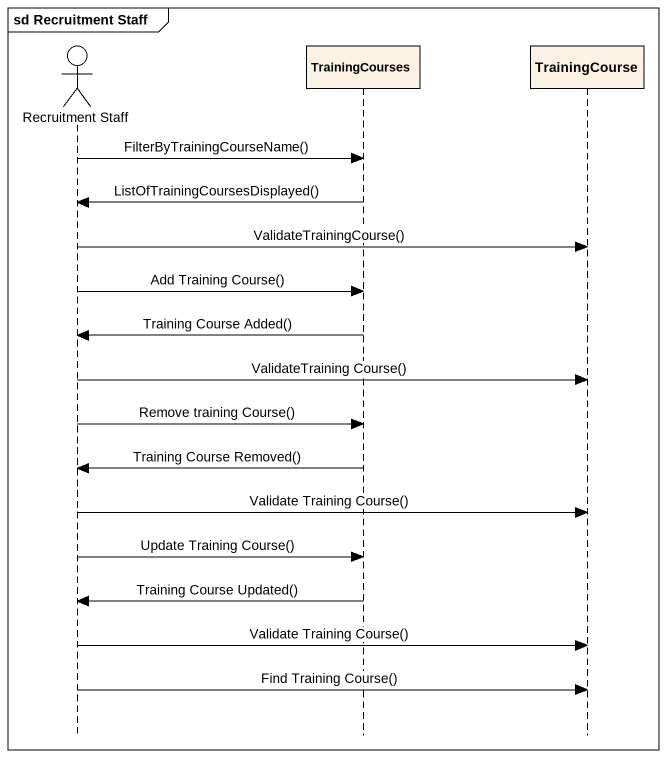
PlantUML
@startuml
mainframe sd Recruitment Staff
hide footbox
actor "Recruitment Staff" as Recruitment_Staff
participant TrainingCourses
participant TrainingCourse

Recruitment_Staff -> TrainingCourses : FilterByTrainingCourseName()
TrainingCourses -> Recruitment_Staff : ListOfTrainingCoursesDisplayed()
Recruitment_Staff -> TrainingCourse : ValidateTrainingCourse()
Recruitment_Staff -> TrainingCourses : Add Training Course()
TrainingCourses -> Recruitment_Staff : Training Course Added()
Recruitment_Staff -> TrainingCourse : ValidateTraining Course()
Recruitment_Staff -> TrainingCourses : Remove training Course()
TrainingCourses -> Recruitment_Staff : Training Course Removed()
Recruitment_Staff -> TrainingCourse : Validate Training Course()
Recruitment_Staff -> TrainingCourses : Update Training Course()
TrainingCourses -> Recruitment_Staff : Training Course Updated()
Recruitment_Staff -> TrainingCourse : Validate Training Course()
Recruitment_Staff -> TrainingCourse : Find Training Course()
@enduml
